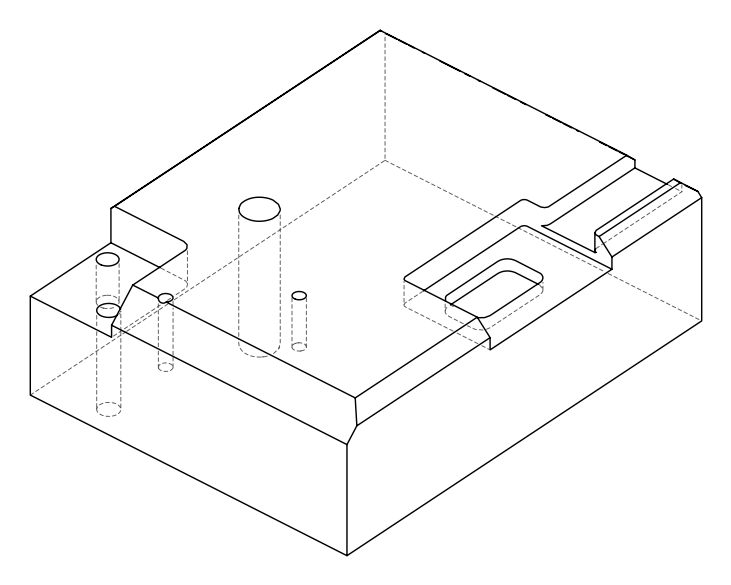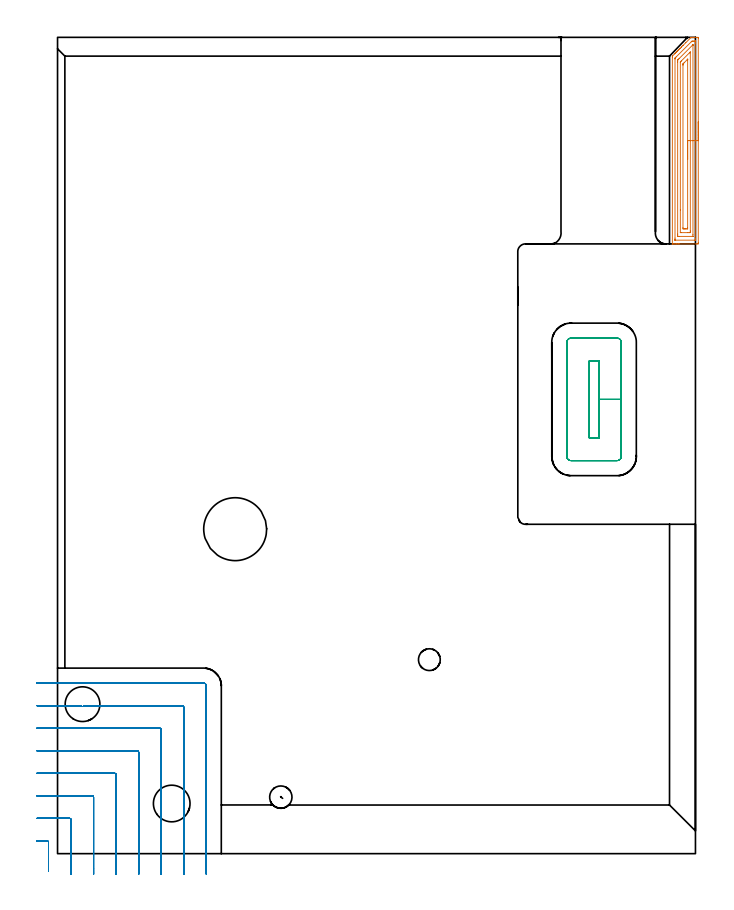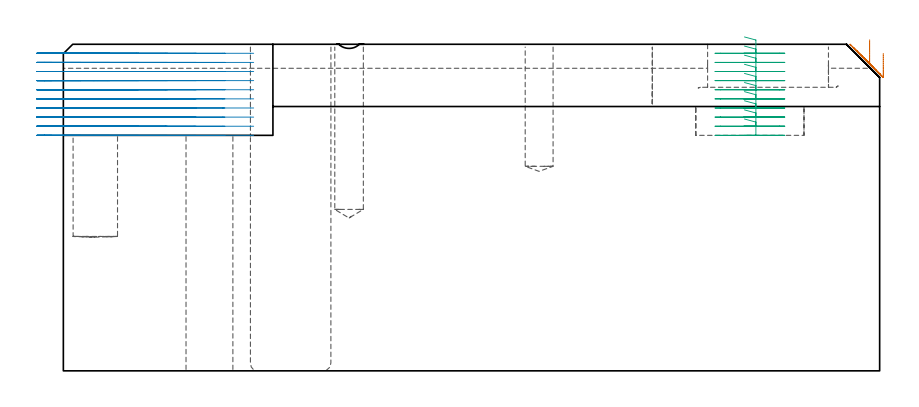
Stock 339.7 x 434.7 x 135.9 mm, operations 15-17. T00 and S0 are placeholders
(PLAN: 20 operations, 11 tool changes, 183 min)
(1 INDEXABLE_INSERT_DRILL_BLIND_HOLE_FROM_SOLID | STEP1POCKET | NXT0302_008 | 0.19 min | 21488 mm3)
(2 SPOT_DRILL | STEP1HOLE | NXT0321_9005460120000 | 0.06 min | 4453 mm3)
(3 SPOT_DRILL_1 | STEP1POCKET_1 | NXT0321_9005460120000 | 0.03 min | 0 mm3)
(4 SPOT_DRILL_2 | STEP1POCKET_2 | NXT0321_9005460120000 | 0.03 min | 2 mm3)
(5 DRILL_BLIND_HOLE_INTO_CENTER | STEP1HOLE | UGT0301_198 | 0.06 min | 397 mm3)
(6 GUN_DRILL_THROUGH_HOLE | STEP1HOLE | UGT0307_003 | 0.5 min | 3337 mm3)
(7 SPADE_DRILL_TO_ENLARGE_THROUGH_HOLE | STEP1HOLE | UGT0306_010 | 0.43 min | 32334 mm3)
(8 DRILL_BLIND_HOLE_INTO_CENTER_1 | STEP1POCKET_1 | NXT0301_087 | 0.22 min | 5419 mm3)
(9 DRILL_BLIND_HOLE_INTO_CENTER_2 | STEP1POCKET_2 | UGT0301_229 | 0.3 min | 7743 mm3)
(10 AREA_MILL | FG_CHAMFER_SURFACE | UGT0205_001 | 8.77 min | 13700 mm3)
(11 AREA_MILL_1 | FG_CHAMFER_SURFACE_1 | UGT0205_001 | 6.57 min | 16771 mm3)
(12 AREA_MILL_2 | FG_CHAMFER_SURFACE_2 | UGT0205_001 | 5.41 min | 2511 mm3)
(13 AREA_MILL_3 | FG_CHAMFER_SURFACE_3 | UGT0205_001 | 0.61 min | 1339 mm3)
(14 AREA_MILL_4 | FG_CHAMFER_SURFACE_4 | UGT0205_001 | 20.18 min | 86060 mm3)
(15 AREA_MILL_5 | FG_CHAMFER_SURFACE_5 | UGT0205_001 | 4.56 min | 10614 mm3)
(16 MILL_CORNER_NOTCH_RECTANGULAR | CORNER_NOTCH_RECTANGULAR | NXT0201_012 | Follow Part, ap 4, ae 75% | 19.27 min | 301539 mm3)
(17 MILL_RECTANGULAR_POCKET | POCKET_RECTANGULAR_STRAIGHT | NXT0201_012 | Follow Part, ap 4, ae 75% | 6.88 min | 135137 mm3)
(18 MILL_SLOT | SLOT_PARTIAL_RECTANGULAR | NXT0201_009 | Follow Part, ap 2, ae 75% | 98.18 min | 271980 mm3)
(19 MILL_RECTANGULAR_SLOT | SLOT_RECTANGULAR | UGT0201_020 | Follow Part, ap 12.5, ae 75% | 1.86 min | 98759 mm3)
(20 MILL_THROUGH_HOLE_FROM_SOLID_MATERIAL | STEP1HOLE_1 | NXT0201_007 | Circular | 8.86 min | 119220 mm3)
(TOOL NXT0302_008 | Index. Insert Drill 18.5mm [880-D1850L25-05] | D18.5 PA176 FL93 Z2)
(TOOL NXT0321_9005460120000 | NC Spot Drill, 142deg, 12mm, Carbide, Uncoated | D12 PA142 FL30 Z2)
(TOOL UGT0301_198 | Twist Drill 7.9 mm | D7.9 PA118 FL73 Z2)
(TOOL UGT0307_003 | Gun Drill 7 mm | D7 PA130 FL24 Z1)
(TOOL UGT0306_010 | Spade Drill 19.5mm | D19.5 PA132 FL10 Z2)
(TOOL NXT0301_087 | Carbide Drill 11.6mm [860.1-1160-058A1-MM 2214] | D11.6 PA140 FL72 Z2)
(TOOL UGT0301_229 | Twist Drill 11.9 mm | D11.9 PA118 FL100 Z2)
(TOOL UGT0205_001 | Chamfer Mill 20 x 3 x 45 deg. | D20 FL50 Z2)
(TOOL NXT0201_012 | ENDMILL 16mm [2P460-1600-NA 1630] | D16 FL38 Z6)
(TOOL NXT0201_009 | ENDMILL 8mm [2P460-0800-NA 1630] | D8 FL26 Z6)
(TOOL UGT0201_020 | End mill 50 mm | D50 FL50 Z4)
(TOOL NXT0201_007 | ENDMILL 25mm [R216.25-25050GCK54P 1620] | D25 R3 FL54 Z5)
(OP 15 AREA_MILL_5)
G17 G21 G94 G90
T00 M6
G54
G17 G0 G90 X341.2 Y389.7 S1061 M3
G43 Z145.9 H0
Z132.1
G94 G1 Y389.662 Z131.228 F250.
Y389.548 Z130.364
Y389.359 Z129.512
Y389.097 Z128.68
Y388.763 Z127.874
Y388.36 Z127.1
Y387.891 Z126.364
Y387.36 Z125.672
Y386.771 Z125.029
Y386.128 Z124.44
Y385.436 Z123.908
Y384.7 Z123.44
Y383.926 Z123.037
Y383.12 Z122.703
Y382.288 Z122.441
Y381.436 Z122.252
Y380.572 Z122.138
Y379.7 Z122.1
Y325.297
X341.198 Y324.947 Z122.101
X341.193 Y324.71 Z122.104
X340.854 Y324.704 Z122.443
X340.269 Y324.7 Z123.028
X331.241 Z132.053
X330.664 Z132.634
X330.367 Z132.929
X329.79 Z133.507
X329.494 Z133.802
X328.901 Z134.398
X328.338 Z134.961
X327.746 Z135.553
X327.634 Z135.665
X327.517 Z135.775
X327.455 Y324.703 Z135.836
X327.403 Y324.71 Z135.888
X327.4 Y324.851 Z135.9
Y424.292
X327.406 Y424.702 Z135.892
X327.492 Y424.793 Z135.805
X328.62 Y425.921 Z134.677
X329.01 Y426.31 Z134.29
X329.109 Y426.409 Z134.191
X329.37 Y426.671 Z133.928
X329.494 Y426.795 Z133.803
X329.834 Y427.134 Z133.466
X330.039 Y427.339 Z133.261
X330.262 Y427.563 Z133.036
X330.367 Y427.669 Z132.929
X330.804 Y428.105 Z132.495
X331.241 Y428.543 Z132.055
X331.452 Y428.752 Z131.848
X331.482 Y428.783 Z131.817
X332.115 Y429.417 Z131.181
X332.306 Y429.606 Z130.994
X332.344 Y429.644 Z130.956
X332.989 Y430.291 Z130.308
X333.131 Y430.431 Z130.169
X334.573 Y431.873 Z128.726
X337.248 Y434.549 Z126.05
X337.359 Y434.657 Z125.939
X337.396 Y434.69 Z125.902
X337.593 Y434.699 Z125.704
X337.951 Y434.7 Z125.348
X338.514 Z124.785
X339.106 Z124.189
X340.277 Z123.021
X340.854 Y434.696 Z122.44
X341.192 Y434.69 Z122.103
X341.197 Y434.453 Z122.1
X341.2 Y434.103
Y379.7
X339.786 Z123.514
Y327.28
X339.785 Y327.081 Z123.515
X339.78 Y326.735 Z123.52
X339.779 Y326.719 Z123.521
X339.768 Y326.71 Z123.532
X339.703 Y326.705 Z123.597
X339.604 Y326.702 Z123.696
X339.479 Y326.7 Z123.821
X339.106 Z124.194
X328.992 Y326.701 Z134.308
X328.861 Y326.705 Z134.439
X328.837 Y326.709 Z134.463
X328.821 Y326.715 Z134.479
X328.82 Y326.743 Z134.48
X328.816 Y326.88 Z134.484
X328.815 Y327.081 Z134.485
X328.814 Y327.774 Z134.486
X328.815 Y423.202 Z134.485
X328.816 Y423.401 Z134.484
X328.819 Y423.574 Z134.481
X328.821 Y423.656 Z134.479
X328.873 Y423.712 Z134.427
X329.03 Y423.874 Z134.27
X329.442 Y424.293 Z133.858
X337.47 Y432.319 Z125.83
X337.866 Y432.694 Z125.434
X338.233 Y432.697 Z125.067
X338.734 Y432.699 Z124.566
X339.106 Y432.7 Z124.194
X339.608 Y432.699 Z123.692
X339.739 Y432.695 Z123.561
X339.763 Y432.691 Z123.537
X339.779 Y432.685 Z123.521
X339.78 Y432.657 Z123.52
X339.784 Y432.519 Z123.516
X339.785 Y432.319 Z123.515
X339.786 Y431.626 Z123.514
Y379.7
X338.372 Z124.928
X338.371 Y329.614 Z124.929
X338.369 Y328.864 Z124.931
X338.367 Y328.727 Z124.933
X338.365 Y328.711 Z124.935
X338.352 Y328.708 Z124.948
X338.313 Y328.703 Z124.987
X338.233 Y328.701 Z125.067
X331.241 Y328.7 Z132.059
X330.525 Y328.704 Z132.775
X330.367 Y328.71 Z132.933
X330.235 Y328.731 Z133.065
X330.232 Y328.864 Z133.068
X330.23 Y329.005 Z133.07
X330.229 Y329.756 Z133.071
X330.228 Y329.898 Z133.072
X330.229 Y421.617 Z133.071
Y421.758
X330.236 Y422.509 Z133.064
X330.245 Y422.634 Z133.055
X330.367 Y422.761 Z132.933
X330.681 Y423.08 Z132.619
X331. Y423.401 Z132.3
X338.185 Y430.584 Z125.115
X338.233 Y430.629 Z125.067
X338.283 Y430.672 Z125.017
X338.33 Y430.69 Z124.97
X338.357 Z124.943
X338.365 Y430.688 Z124.935
X338.366 Y430.676 Z124.934
X338.37 Y430.536 Z124.93
X338.371 Y430.394 Z124.929
X338.372 Y379.7 Z124.928
X336.957 Z126.343
Y331.54
X336.956 Y331.059 Z126.344
X336.954 Y330.897 Z126.346
X336.95 Y330.77 Z126.35
X336.942 Y330.71 Z126.358
X336.434 Y330.7 Z126.866
X335.611 Z127.689
X332.064 Z131.236
X331.712 Y330.703 Z131.588
X331.669 Y330.706 Z131.631
X331.652 Y330.71 Z131.648
X331.649 Y330.72 Z131.651
X331.645 Y330.772 Z131.655
X331.644 Y330.823 Z131.656
X331.643 Y342.748 Z131.657
Y421.412
X331.645 Y421.515 Z131.655
X331.647 Y421.565 Z131.653
X331.65 Y421.586 Z131.65
X331.673 Y421.617 Z131.627
X331.894 Y421.843 Z131.406
X332.115 Y422.067 Z131.185
X332.334 Y422.286 Z130.966
X336.485 Y426.436 Z126.815
X336.75 Y426.698 Z126.55
X336.903 Y426.846 Z126.397
X336.95 Y426.889 Z126.35
X336.953 Y426.813 Z126.347
X336.956 Y426.729 Z126.344
X336.957 Y426.67 Z126.343
Y426.486
Y379.7
X335.543 Z127.757
Y333.324
X335.539 Y332.912 Z127.761
X335.536 Y332.716 Z127.764
X335.341 Y332.707 Z127.959
X334.737 Y332.701 Z128.563
X334.474 Y332.7 Z128.826
X333.863 Y332.701 Z129.437
X333.598 Y332.702 Z129.702
X333.157 Y332.71 Z130.143
X333.064 Y332.728 Z130.236
X333.057 Y333.324 Z130.243
Y419.833
X333.059 Y420.245 Z130.241
X333.062 Y420.45 Z130.238
X333.064 Y420.548 Z130.236
X333.111 Y420.601 Z130.189
X333.226 Y420.725 Z130.074
X333.547 Y421.048 Z129.753
X333.863 Y421.365 Z129.437
X335.313 Y422.813 Z127.987
X335.512 Y423.007 Z127.788
X335.533 Y423.024 Z127.767
X335.536 Y423.025 Z127.764
X335.538 Y422.999 Z127.762
X335.541 Y422.859 Z127.759
X335.543 Y422.578 Z127.757
Y422.509
Y379.7
Y378.828 Z127.795
Y377.963 Z127.909
Y377.112 Z128.098
Y376.28 Z128.36
Y375.474 Z128.694
Y374.7 Z129.097
Y373.964 Z129.565
Y373.272 Z130.096
Y372.629 Z130.686
Y372.04 Z131.329
Y371.508 Z132.021
Y371.04 Z132.757
Y370.637 Z133.531
Y370.303 Z134.337
Y370.041 Z135.169
Y369.852 Z136.02
Y369.738 Z136.885
Y369.7 Z137.757
G0 Z145.9
M5
M2
(OP 16 MILL_CORNER_NOTCH_RECTANGULAR)
G17 G21 G94 G90
T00 M6
G54
G17 G0 G90 X-4.8 Y-9.4 S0 M3
G43 Z145.945 H1
Z132.151
G94 G1 Y-6.4 F250.
Y6.006 F500.
G3 X-5.594 Y6.8 R0.8
G1 X-8.
X-11. F250.
G0 Z145.945
X7.211 Y-11.
Z132.151
G1 X7.2 Y-8.
Y-7.746 F500.
Y18.006
G3 X6.406 Y18.8 R0.8
G1 X-8.
X-11. F250.
G0 Z145.945
X19.213 Y-11.
Z132.151
G1 X19.201 Y-8.
X19.2 Y-7.746 F500.
Y30.006
G3 X18.406 Y30.8 R0.8
G1 X-8.
X-11. F250.
G0 Z145.945
X31.217 Y-11.
Z132.151
G1 X31.201 Y-8.
X31.2 Y-7.746 F500.
Y42.005
G3 X30.405 Y42.8 R0.8
G1 X-8.
X-11. F250.
G0 Z145.945
X43.222 Y-11.
Z132.151
G1 X43.201 Y-8.
X43.2 Y-7.746 F500.
Y54.005
G3 X42.405 Y54.8 R0.8
G1 X-8.
X-11. F250.
G0 Z145.945
X55.233 Y-11.
Z132.151
G1 X55.201 Y-8.
G2 X55.2 Y-7.746 R24. F500.
G1 Y66.005
G3 X54.405 Y66.8 R0.8
G1 X-8.
X-11. F250.
G0 Z145.945
X67.266 Y-10.999
Z132.151
G1 X67.203 Y-8.
G2 X67.2 Y-7.746 R12. F500.
G1 Y78.004
G3 X66.404 Y78.8 R0.8
G1 X14.247
G2 X12.784 Y78.473 R1.236
G1 X12.632 Y78.553
G2 X12.36 Y78.8 R1.358
G1 X-8.
X-11. F250.
G0 Z145.945
X79.2 Y-10.746
Z132.151
G1 Y-7.746
Y89.4 F500.
G3 X77.8 Y90.8 R1.4
G1 X-8.
X-11. F250.
G0 Z145.945
X-4.8 Y-9.4
Z128.356
G1 Y-6.4
Y6.006 F500.
G3 X-5.594 Y6.8 R0.8
G1 X-8.
X-11. F250.
G0 Z145.945
X7.211 Y-11.
Z128.356
G1 X7.2 Y-8.
Y-7.746 F500.
Y18.006
G3 X6.406 Y18.8 R0.8
G1 X-8.
X-11. F250.
G0 Z145.945
X19.213 Y-11.
Z128.356
G1 X19.201 Y-8.
X19.2 Y-7.746 F500.
Y30.006
G3 X18.406 Y30.8 R0.8
G1 X-8.
X-11. F250.
G0 Z145.945
X31.217 Y-11.
Z128.356
G1 X31.201 Y-8.
X31.2 Y-7.746 F500.
Y42.005
G3 X30.405 Y42.8 R0.8
G1 X-8.
X-11. F250.
G0 Z145.945
X43.222 Y-11.
Z128.356
G1 X43.201 Y-8.
X43.2 Y-7.746 F500.
Y54.005
G3 X42.405 Y54.8 R0.8
G1 X-8.
X-11. F250.
G0 Z145.945
X55.233 Y-11.
Z128.356
G1 X55.201 Y-8.
G2 X55.2 Y-7.746 R24. F500.
G1 Y66.005
G3 X54.405 Y66.8 R0.8
G1 X-8.
X-11. F250.
G0 Z145.945
X67.266 Y-10.999
Z128.356
G1 X67.203 Y-8.
G2 X67.2 Y-7.746 R12. F500.
G1 Y78.004
G3 X66.404 Y78.8 R0.8
G1 X14.247
X14.17 Y78.716
G2 X12.784 Y78.473 R1.236
G1 X12.632 Y78.553
G2 X12.36 Y78.8 R1.362
G1 X-8.
X-11. F250.
G0 Z145.945
X79.2 Y-10.746
Z128.356
G1 Y-7.746
Y89.4 F500.
G3 X77.8 Y90.8 R1.4
G1 X-8.
X-11. F250.
G0 Z145.945
X-4.8 Y-9.4
Z124.562
G1 Y-6.4
Y6.006 F500.
G3 X-5.594 Y6.8 R0.8
G1 X-8.
X-11. F250.
G0 Z145.945
X7.211 Y-11.
Z124.562
G1 X7.2 Y-8.
Y-7.746 F500.
Y18.006
G3 X6.406 Y18.8 R0.8
G1 X-8.
X-11. F250.
G0 Z145.945
X19.213 Y-11.
Z124.562
G1 X19.201 Y-8.
X19.2 Y-7.746 F500.
Y30.006
G3 X18.406 Y30.8 R0.8
G1 X-8.
X-11. F250.
G0 Z145.945
X31.217 Y-11.
Z124.562
G1 X31.201 Y-8.
X31.2 Y-7.746 F500.
Y42.005
G3 X30.405 Y42.8 R0.8
G1 X-8.
X-11. F250.
G0 Z145.945
X43.222 Y-11.
Z124.562
G1 X43.201 Y-8.
X43.2 Y-7.746 F500.
Y54.005
G3 X42.405 Y54.8 R0.8
G1 X-8.
X-11. F250.
G0 Z145.945
X55.233 Y-11.
Z124.562
G1 X55.201 Y-8.
G2 X55.2 Y-7.746 R24. F500.
G1 Y66.005
G3 X54.405 Y66.8 R0.8
G1 X-8.
X-11. F250.
G0 Z145.945
X67.266 Y-10.999
Z124.562
G1 X67.203 Y-8.
G2 X67.2 Y-7.746 R12. F500.
G1 Y78.004
G3 X66.404 Y78.8 R0.8
G1 X14.247
G2 X12.783 Y78.473 R1.237
G1 X12.633 Y78.553
G2 X12.392 Y78.764 R1.362
G1 X12.36 Y78.8
X-8.
X-11. F250.
G0 Z145.945
X79.2 Y-10.746
Z124.562
G1 Y-7.746
Y89.4 F500.
G3 X77.8 Y90.8 R1.4
G1 X-8.
X-11. F250.
G0 Z145.945
X-4.8 Y-9.4
Z120.767
G1 Y-6.4
Y6.006 F500.
G3 X-5.594 Y6.8 R0.8
G1 X-8.
X-11. F250.
G0 Z145.945
X7.211 Y-11.
Z120.767
G1 X7.2 Y-8.
G2 X7.2 Y-7.746 R72. F500.
G1 Y18.006
G3 X6.406 Y18.8 R0.8
G1 X-8.
X-11. F250.
G0 Z145.945
X19.213 Y-11.
Z120.767
G1 X19.201 Y-8.
X19.2 Y-7.746 F500.
Y30.006
G3 X18.406 Y30.8 R0.8
G1 X-8.
X-11. F250.
G0 Z145.945
X31.217 Y-11.
Z120.767
G1 X31.201 Y-8.
X31.2 Y-7.746 F500.
Y42.005
G3 X30.405 Y42.8 R0.8
G1 X-8.
X-11. F250.
G0 Z145.945
X43.222 Y-11.
Z120.767
G1 X43.201 Y-8.
X43.2 Y-7.746 F500.
Y54.005
G3 X42.405 Y54.8 R0.8
G1 X-8.
X-11. F250.
G0 Z145.945
X55.233 Y-11.
Z120.767
G1 X55.201 Y-8.
G2 X55.2 Y-7.746 R24. F500.
G1 Y66.005
G3 X54.405 Y66.8 R0.8
G1 X-8.
X-11. F250.
G0 Z145.945
X67.266 Y-10.999
Z120.767
G1 X67.203 Y-8.
G2 X67.2 Y-7.746 R12. F500.
G1 Y78.004
G3 X66.404 Y78.8 R0.8
G1 X14.247
G2 X12.917 Y78.421 R1.237
G1 X12.781 Y78.474
X12.633 Y78.553
G2 X12.443 Y78.71 R1.358
G1 X12.36 Y78.8
X-8.
X-11. F250.
G0 Z145.945
X79.2 Y-10.746
Z120.767
G1 Y-7.746
Y89.4 F500.
G3 X77.8 Y90.8 R1.4
G1 X-8.
X-11. F250.
G0 Z145.945
X-4.8 Y-9.4
Z116.973
G1 Y-6.4
Y6.006 F500.
G3 X-5.594 Y6.8 R0.8
G1 X-8.
X-11. F250.
G0 Z145.945
X7.2 Y-11.
Z116.973
G1 Y-8.
Y6.006 F500.
Y18.006
G3 X6.406 Y18.8 R0.8
G1 X-8.
X-11. F250.
G0 Z145.945
X19.2 Y-11.
Z116.973
G1 Y-8.
Y18.006 F500.
Y30.006
G3 X18.406 Y30.8 R0.8
G1 X-8.
X-11. F250.
G0 Z145.945
X31.2 Y-11.
Z116.973
G1 Y-8.
Y30.006 F500.
Y42.005
G3 X30.405 Y42.8 R0.8
G1 X-8.
X-11. F250.
G0 Z145.945
X43.201 Y-11.
Z116.973
G1 X43.2 Y-8.
Y42.005 F500.
Y54.005
G3 X42.405 Y54.8 R0.8
G1 X-8.
X-11. F250.
G0 Z145.945
X55.201 Y-11.
Z116.973
G1 X55.2 Y-8.
Y54.005 F500.
Y66.005
G3 X54.405 Y66.8 R0.8
G1 X-8.
X-11. F250.
G0 Z145.945
X67.202 Y-11.
Z116.973
G1 X67.2 Y-8.
Y66.005 F500.
Y78.004
G3 X66.404 Y78.8 R0.8
G1 X14.247
X14.171 Y78.717
G2 X12.782 Y78.474 R1.236
G1 X12.631 Y78.554
G2 X12.442 Y78.71 R1.358
G1 X12.36 Y78.8
X-8.
X-11. F250.
G0 Z145.945
X79.2 Y-10.992
Z116.973
G1 Y-7.992
Y89.4 F500.
G3 X77.8 Y90.8 R1.4
G1 X-8.
X-11. F250.
G0 Z145.945
X-4.8 Y-9.4
Z113.178
G1 Y-6.4
Y6.006 F500.
G3 X-5.594 Y6.8 R0.8
G1 X-8.
X-11. F250.
G0 Z145.945
X7.2 Y-11.
Z113.178
G1 Y-8.
Y18.006 F500.
G3 X6.406 Y18.8 R0.8
G1 X-8.
X-11. F250.
G0 Z145.945
X19.2 Y-11.
Z113.178
G1 Y-8.
Y30.006 F500.
G3 X18.406 Y30.8 R0.8
G1 X-8.
X-11. F250.
G0 Z145.945
X31.2 Y-11.
Z113.178
G1 Y-8.
Y42.005 F500.
G3 X30.405 Y42.8 R0.8
G1 X-8.
X-11. F250.
G0 Z145.945
X43.2 Y-11.
Z113.178
G1 Y-8.
Y54.005 F500.
G3 X42.405 Y54.8 R0.8
G1 X-8.
X-11. F250.
G0 Z145.945
X55.2 Y-11.
Z113.178
G1 Y-8.
Y66.005 F500.
G3 X54.405 Y66.8 R0.8
G1 X-8.
X-11. F250.
G0 Z145.945
X67.2 Y-11.
Z113.178
G1 Y-8.
Y78.004 F500.
G3 X66.404 Y78.8 R0.8
G1 X14.247
X14.17 Y78.717
G2 X12.782 Y78.474 R1.236
G1 X12.631 Y78.554
G2 X12.36 Y78.8 R1.359
G1 X-8.
X-11. F250.
G0 Z145.945
X79.2 Y-11.
Z113.178
G1 Y-8.
Y89.4 F500.
G3 X77.8 Y90.8 R1.4
G1 X-8.
X-11. F250.
G0 Z145.945
X-4.8 Y-9.4
Z109.384
G1 Y-6.4
Y6.006 F500.
G3 X-5.594 Y6.8 R0.8
G1 X-8.
X-11. F250.
G0 Z145.945
X7.2 Y-11.
Z109.384
G1 Y-8.
Y18.006 F500.
G3 X6.406 Y18.8 R0.8
G1 X-8.
X-11. F250.
G0 Z145.945
X19.2 Y-11.
Z109.384
G1 Y-8.
Y30.006 F500.
G3 X18.406 Y30.8 R0.8
G1 X-8.
X-11. F250.
G0 Z145.945
X31.2 Y-11.
Z109.384
G1 Y-8.
Y42.005 F500.
G3 X30.405 Y42.8 R0.8
G1 X-8.
X-11. F250.
G0 Z145.945
X43.2 Y-11.
Z109.384
G1 Y-8.
Y54.005 F500.
G3 X42.405 Y54.8 R0.8
G1 X-8.
X-11. F250.
G0 Z145.945
X55.2 Y-11.
Z109.384
G1 Y-8.
Y66.005 F500.
G3 X54.405 Y66.8 R0.8
G1 X-8.
X-11. F250.
G0 Z145.945
X67.2 Y-11.
Z109.384
G1 Y-8.
Y78.004 F500.
G3 X66.404 Y78.8 R0.8
G1 X14.247
X14.169 Y78.716
G2 X12.783 Y78.474 R1.236
G1 X12.633 Y78.553
G2 X12.36 Y78.8 R1.359
G1 X-8.
X-11. F250.
G0 Z145.945
X79.2 Y-11.
Z109.384
G1 Y-8.
Y89.4 F500.
G3 X77.8 Y90.8 R1.4
G1 X-8.
X-11. F250.
G0 Z145.945
X-4.8 Y-9.4
Z105.589
G1 Y-6.4
Y6.006 F500.
G3 X-5.594 Y6.8 R0.8
G1 X-8.
X-11. F250.
G0 Z145.945
X7.2 Y-11.
Z105.589
G1 Y-8.
Y18.006 F500.
G3 X6.406 Y18.8 R0.8
G1 X-8.
X-11. F250.
G0 Z145.945
X19.2 Y-11.
Z105.589
G1 Y-8.
Y30.006 F500.
G3 X18.406 Y30.8 R0.8
G1 X-8.
X-11. F250.
G0 Z145.945
X31.2 Y-11.
Z105.589
G1 Y-8.
Y42.005 F500.
G3 X30.405 Y42.8 R0.8
G1 X-8.
X-11. F250.
G0 Z145.945
X43.2 Y-11.
Z105.589
G1 Y-8.
Y54.005 F500.
G3 X42.405 Y54.8 R0.8
G1 X-8.
X-11. F250.
G0 Z145.945
X55.2 Y-11.
Z105.589
G1 Y-8.
Y66.005 F500.
G3 X54.405 Y66.8 R0.8
G1 X-8.
X-11. F250.
G0 Z145.945
X67.2 Y-11.
Z105.589
G1 Y-8.
Y78.004 F500.
G3 X66.404 Y78.8 R0.8
G1 X14.247
X14.17 Y78.716
G2 X12.785 Y78.473 R1.236
G1 X12.63 Y78.554
G2 X12.442 Y78.71 R1.358
G1 X12.36 Y78.8
X-8.
X-11. F250.
G0 Z145.945
X79.2 Y-11.
Z105.589
G1 Y-8.
Y89.4 F500.
G3 X77.8 Y90.8 R1.4
G1 X-8.
X-11. F250.
G0 Z145.945
X-4.8 Y-9.4
Z101.795
G1 Y-6.4
Y6.006 F500.
G3 X-5.594 Y6.8 R0.8
G1 X-8.
X-11. F250.
G0 Z145.945
X7.2 Y-11.
Z101.795
G1 Y-8.
Y18.006 F500.
G3 X6.406 Y18.8 R0.8
G1 X-8.
X-11. F250.
G0 Z145.945
X19.2 Y-11.
Z101.795
G1 Y-8.
Y30.006 F500.
G3 X18.406 Y30.8 R0.8
G1 X-8.
X-11. F250.
G0 Z145.945
X31.2 Y-11.
Z101.795
G1 Y-8.
Y42.005 F500.
G3 X30.405 Y42.8 R0.8
G1 X-8.
X-11. F250.
G0 Z145.945
X43.2 Y-11.
Z101.795
G1 Y-8.
Y54.005 F500.
G3 X42.405 Y54.8 R0.8
G1 X-8.
X-11. F250.
G0 Z145.945
X55.2 Y-11.
Z101.795
G1 Y-8.
Y66.005 F500.
G3 X54.405 Y66.8 R0.8
G1 X-8.
X-11. F250.
G0 Z145.945
X67.2 Y-11.
Z101.795
G1 Y-8.
Y78.004 F500.
G3 X66.404 Y78.8 R0.8
G1 X14.247
X14.17 Y78.716
G2 X12.785 Y78.473 R1.236
G1 X12.63 Y78.554
G2 X12.442 Y78.71 R1.358
G1 X12.36 Y78.8
X-8.
X-11. F250.
G0 Z145.945
X79.2 Y-11.
Z101.795
G1 Y-8.
Y89.4 F500.
G3 X77.8 Y90.8 R1.4
G1 X-8.
X-11. F250.
G0 Z145.945
X-4.8 Y-9.4
Z98.
G1 Y-6.4
Y6.006 F500.
G3 X-5.594 Y6.8 R0.8
G1 X-8.
X-11. F250.
G0 Z145.945
X7.2 Y-11.
Z98.
G1 Y-8.
Y18.006 F500.
G3 X6.406 Y18.8 R0.8
G1 X-8.
X-11. F250.
G0 Z145.945
X19.2 Y-11.
Z98.
G1 Y-8.
Y30.006 F500.
G3 X18.406 Y30.8 R0.8
G1 X-8.
X-11. F250.
G0 Z145.945
X31.2 Y-11.
Z98.
G1 Y-8.
Y42.005 F500.
G3 X30.405 Y42.8 R0.8
G1 X-8.
X-11. F250.
G0 Z145.945
X43.2 Y-11.
Z98.
G1 Y-8.
Y54.005 F500.
G3 X42.405 Y54.8 R0.8
G1 X-8.
X-11. F250.
G0 Z145.945
X55.2 Y-11.
Z98.
G1 Y-8.
Y66.005 F500.
G3 X54.405 Y66.8 R0.8
G1 X-8.
X-11. F250.
G0 Z145.945
X67.2 Y-11.
Z98.
G1 Y-8.
Y78.004 F500.
G3 X66.404 Y78.8 R0.8
G1 X14.247
G2 X12.784 Y78.473 R1.237
G1 X12.635 Y78.552
G2 X12.36 Y78.8 R1.356
G1 X-8.
X-11. F250.
G0 Z145.945
X79.2 Y-11.
Z98.
G1 Y-8.
Y89.4 F500.
G3 X77.8 Y90.8 R1.4
G1 X-8.
X-11. F250.
G0 Z145.945
M5
M2
(OP 17 MILL_RECTANGULAR_POCKET)
G17 G21 G94 G90
T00 M6
G54
G17 G0 G90 X283.443 Y221.3 S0 M3
G43 Z145.945 H1
Z138.945
G94 G1 X288.2 Z137.67 F250.
Y241.9 Z132.151
Y262.5 F500.
X283.2
Y221.3
X288.2
Y241.9
X300.2
Y272.3
G3 X298. Y274.5 R2.2
G1 X273.4
G3 X271.2 Y272.3 R2.2
G1 Y211.5
G3 X273.4 Y209.3 R2.2
G1 X298.
G3 X300.2 Y211.5 R2.2
G1 Y241.9
Y242.9
G0 X283.443 Y221.3 Z135.151
G1 X288.2 Z133.876 F250.
Y241.9 Z128.356
Y262.5 F500.
X283.2
Y221.3
X288.2
Y241.9
X300.2
Y272.3
G3 X298. Y274.5 R2.2
G1 X273.4
G3 X271.2 Y272.3 R2.2
G1 Y211.5
G3 X273.4 Y209.3 R2.2
G1 X298.
G3 X300.2 Y211.5 R2.2
G1 Y241.9
Y242.9
G0 X283.443 Y221.3 Z131.356
G1 X288.2 Z130.081 F250.
Y241.9 Z124.562
Y262.5 F500.
X283.2
Y221.3
X288.2
Y241.9
X300.2
Y272.3
G3 X298. Y274.5 R2.2
G1 X273.4
G3 X271.2 Y272.3 R2.2
G1 Y211.5
G3 X273.4 Y209.3 R2.2
G1 X298.
G3 X300.2 Y211.5 R2.2
G1 Y241.9
Y242.9
G0 X283.443 Y221.3 Z127.562
G1 X288.2 Z126.287 F250.
Y241.9 Z120.767
Y262.5 F500.
X283.2
Y221.3
X288.2
Y241.9
X300.2
Y272.3
G3 X298. Y274.5 R2.2
G1 X273.4
G3 X271.2 Y272.3 R2.2
G1 Y211.5
G3 X273.4 Y209.3 R2.2
G1 X298.
G3 X300.2 Y211.5 R2.2
G1 Y241.9
Y242.9
G0 X283.443 Y221.3 Z123.767
G1 X288.2 Z122.492 F250.
Y241.9 Z116.973
Y262.5 F500.
X283.2
Y221.3
X288.2
Y241.9
X300.2
Y272.3
G3 X298. Y274.5 R2.2
G1 X273.4
G3 X271.2 Y272.3 R2.2
G1 Y211.5
G3 X273.4 Y209.3 R2.2
G1 X298.
G3 X300.2 Y211.5 R2.2
G1 Y241.9
Y242.9
G0 X283.443 Y221.3 Z119.973
G1 X288.2 Z118.698 F250.
Y241.9 Z113.178
Y262.5 F500.
X283.2
Y221.3
X288.2
Y241.9
X300.2
Y272.3
G3 X298. Y274.5 R2.2
G1 X273.4
G3 X271.2 Y272.3 R2.2
G1 Y211.5
G3 X273.4 Y209.3 R2.2
G1 X298.
G3 X300.2 Y211.5 R2.2
G1 Y241.9
Y242.9
G0 X283.443 Y221.3 Z116.178
G1 X288.2 Z114.903 F250.
Y241.9 Z109.384
Y262.5 F500.
X283.2
Y221.3
X288.2
Y241.9
X300.2
Y272.3
G3 X298. Y274.5 R2.2
G1 X273.4
G3 X271.2 Y272.3 R2.2
G1 Y211.5
G3 X273.4 Y209.3 R2.2
G1 X298.
G3 X300.2 Y211.5 R2.2
G1 Y241.9
Y242.9
G0 X283.443 Y221.3 Z112.384
G1 X288.2 Z111.109 F250.
Y241.9 Z105.589
Y262.5 F500.
X283.2
Y221.3
X288.2
Y241.9
X300.2
Y272.3
G3 X298. Y274.5 R2.2
G1 X273.4
G3 X271.2 Y272.3 R2.2
G1 Y211.5
G3 X273.4 Y209.3 R2.2
G1 X298.
G3 X300.2 Y211.5 R2.2
G1 Y241.9
Y242.9
G0 X283.443 Y221.3 Z108.589
G1 X288.2 Z107.314 F250.
Y241.9 Z101.795
Y262.5 F500.
X283.2
Y221.3
X288.2
Y241.9
X300.2
Y272.3
G3 X298. Y274.5 R2.2
G1 X273.4
G3 X271.2 Y272.3 R2.2
G1 Y211.5
G3 X273.4 Y209.3 R2.2
G1 X298.
G3 X300.2 Y211.5 R2.2
G1 Y241.9
Y242.9
G0 X283.443 Y221.3 Z104.795
G1 X288.2 Z103.52 F250.
Y241.9 Z98.
Y262.5 F500.
X283.2
Y221.3
X288.2
Y241.9
X300.2
Y272.3
G3 X298. Y274.5 R2.2
G1 X273.4
G3 X271.2 Y272.3 R2.2
G1 Y211.5
G3 X273.4 Y209.3 R2.2
G1 X298.
G3 X300.2 Y211.5 R2.2
G1 Y241.9
Y242.9
G0 Z145.945
M5
M2
